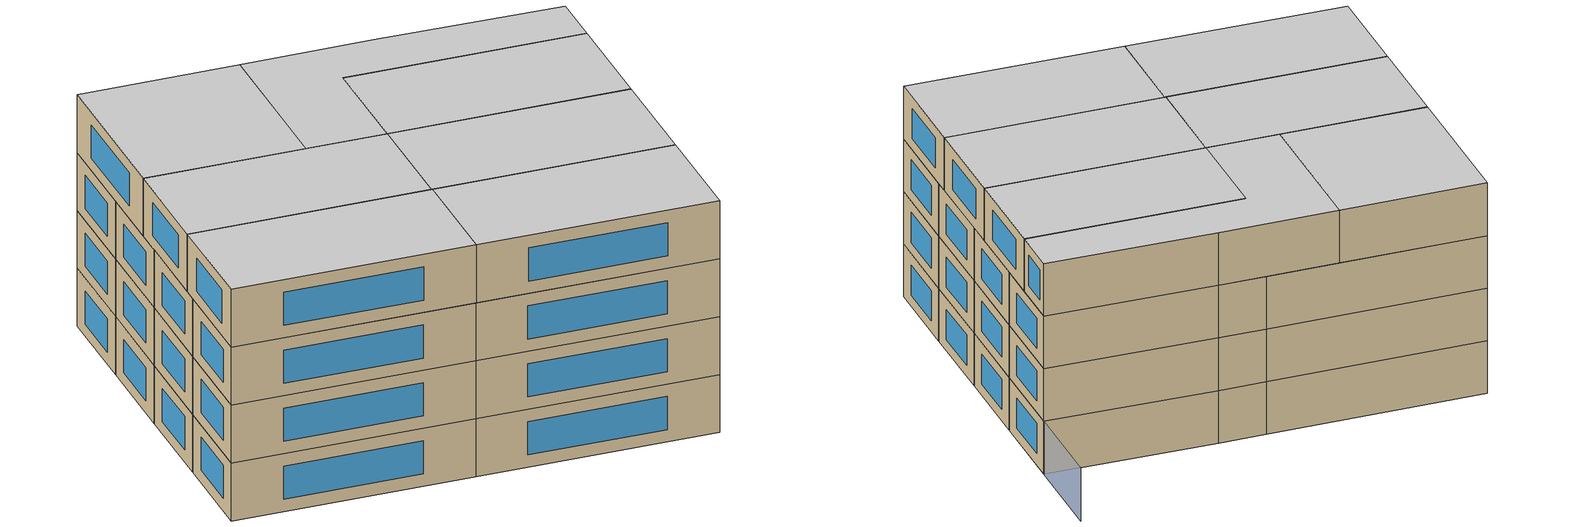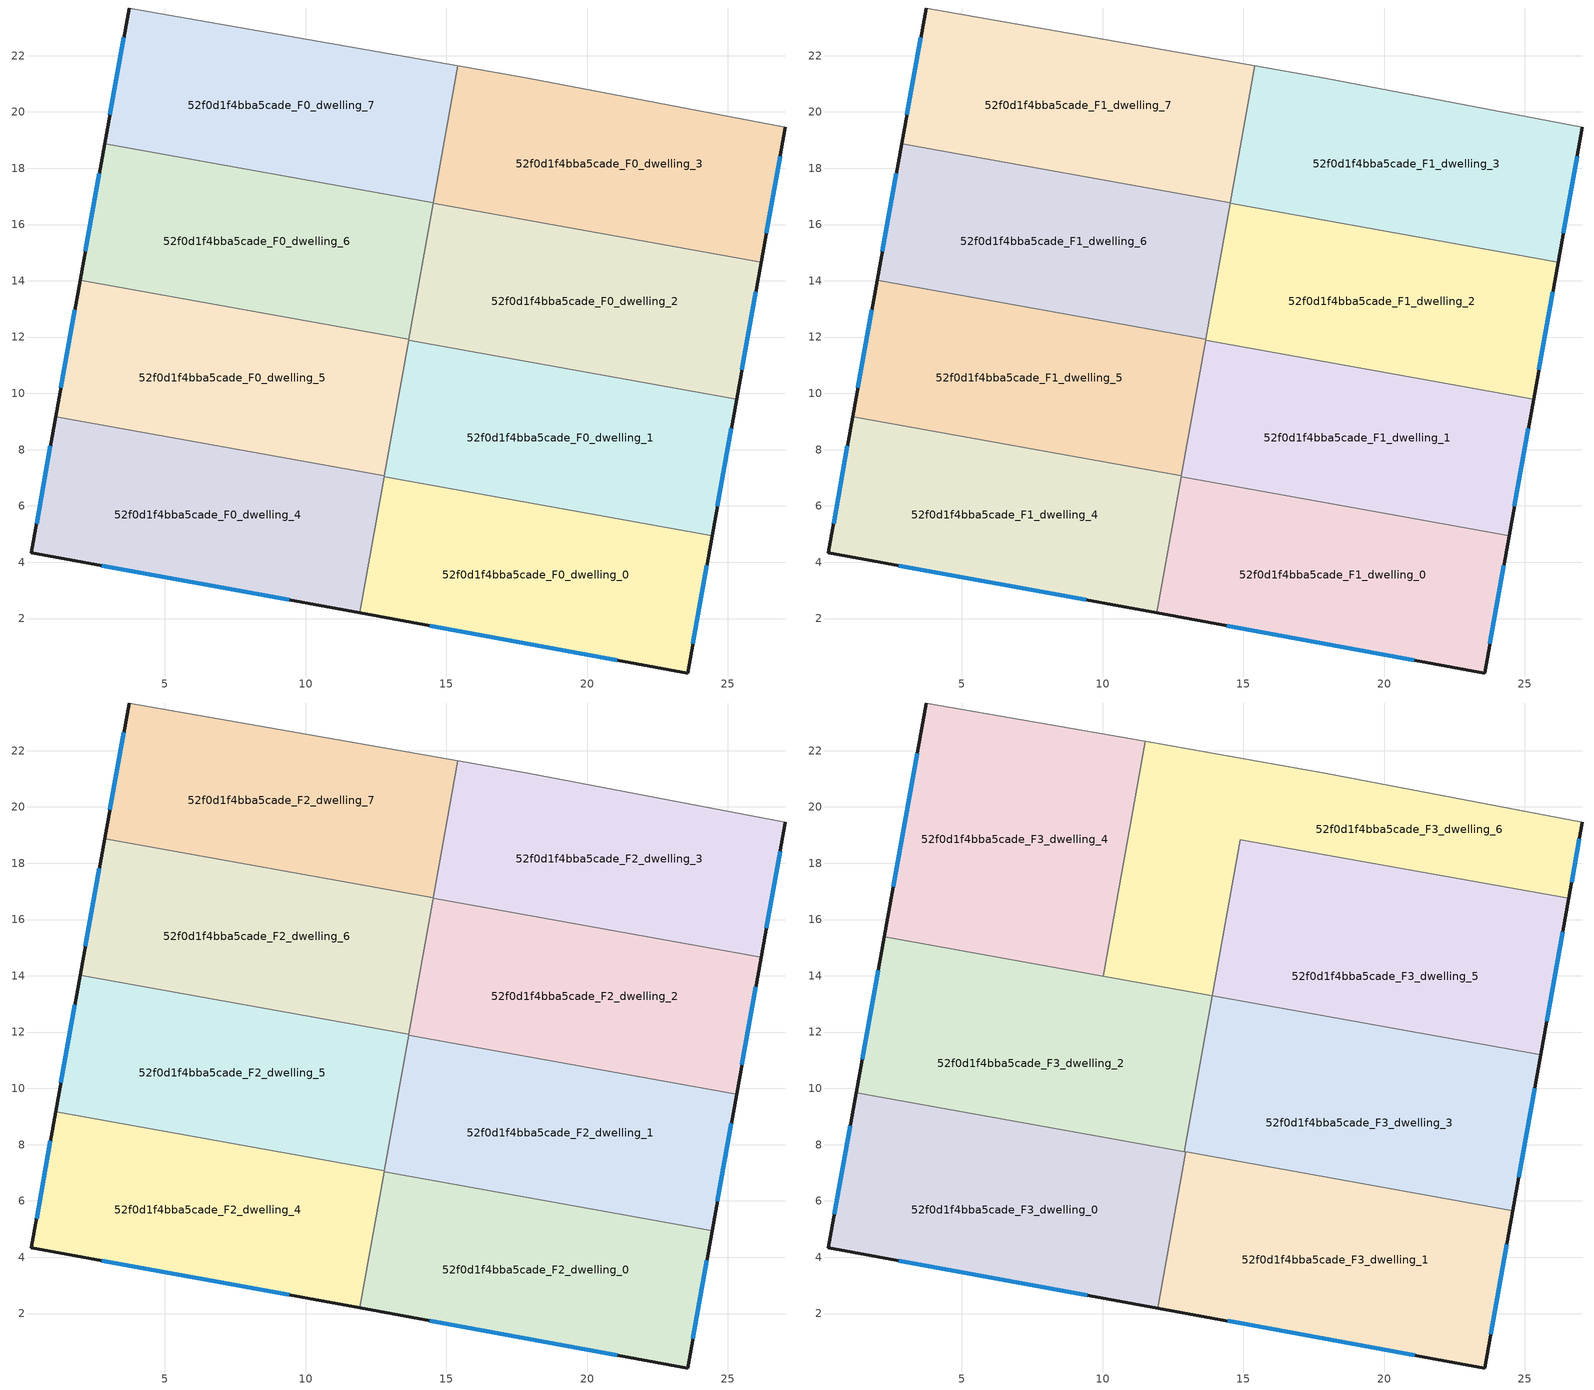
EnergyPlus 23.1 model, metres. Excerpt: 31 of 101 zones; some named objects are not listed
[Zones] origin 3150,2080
52f0d1f4bba5cade_F0_dwelling_0
 floor ground (EU_floor_Construction): 24.45,4.94 23.57,0.07 11.92,2.2 12.78,7.04 z0
 wall outside (EU_wall_Construction): 11.92,2.2 23.57,0.07 24.45,4.94 z0:3
 wall to 52f0d1f4bba5cade_F0_dwelling_1 (EU_wall_Construction): 24.45,4.94 12.78,7.04 z0:3
 wall to 52f0d1f4bba5cade_F0_dwelling_4 (EU_wall_Construction): 12.79,7.04 11.92,2.2 z0:3
 window (EU_Window_Construction): 23.76,1.11 24.26,3.9 / 14.41,1.74 21.08,0.52 z0.64:2.36
52f0d1f4bba5cade_F0_dwelling_1
 floor ground (EU_floor_Construction): 25.31,9.8 24.45,4.94 12.78,7.04 13.66,11.89 z0
 wall outside (EU_wall_Construction): 24.45,4.94 25.31,9.8 z0:3
 wall to 52f0d1f4bba5cade_F0_dwelling_2 (EU_wall_Construction): 25.31,9.8 13.66,11.89 z0:3
 wall to 52f0d1f4bba5cade_F0_dwelling_5 (EU_wall_Construction): 13.66,11.89 12.79,7.07 z0:3
 wall to 52f0d1f4bba5cade_F0_dwelling_4 (EU_wall_Construction): 12.79,7.07 12.79,7.03 z0:3
 window (EU_Window_Construction): 24.63,5.98 25.13,8.76 z0.64:2.36
52f0d1f4bba5cade_F0_dwelling_2
 floor ground (EU_floor_Construction): 26.18,14.66 25.31,9.8 13.66,11.89 14.53,16.75 z0
 wall outside (EU_wall_Construction): 25.31,9.8 26.18,14.66 z0:3
 wall to 52f0d1f4bba5cade_F0_dwelling_3 (EU_wall_Construction): 26.18,14.66 14.53,16.75 z0:3
 wall to 52f0d1f4bba5cade_F0_dwelling_6 (EU_wall_Construction): 14.53,16.75 13.66,11.92 z0:3
 wall to 52f0d1f4bba5cade_F0_dwelling_5 (EU_wall_Construction): 13.66,11.92 13.66,11.89 z0:3
 window (EU_Window_Construction): 25.5,10.84 26,13.62 z0.64:2.36
52f0d1f4bba5cade_F0_dwelling_3
 floor ground (EU_floor_Construction): 27.04,19.45 26.18,14.66 14.53,16.75 15.41,21.64 17.91,21.2 z0
 wall outside (EU_wall_Construction): 26.18,14.66 27.04,19.45 z0:3
 wall adiabatic (EU_wall_Construction): 27.04,19.45 17.91,21.2 15.41,21.64 z0:3
 wall to 52f0d1f4bba5cade_F0_dwelling_7 (EU_wall_Construction): 15.41,21.64 14.53,16.77 z0:3
 wall to 52f0d1f4bba5cade_F0_dwelling_6 (EU_wall_Construction): 14.53,16.77 14.53,16.75 z0:3
 window (EU_Window_Construction): 26.36,15.68 26.85,18.42 z0.64:2.36
52f0d1f4bba5cade_F0_dwelling_4
 floor ground (EU_floor_Construction): 12.79,7.07 11.92,2.2 0.25,4.34 1.12,9.17 z0
 wall outside (EU_wall_Construction): 1.12,9.17 0.25,4.34 11.92,2.2 z0:3
 wall to 52f0d1f4bba5cade_F0_dwelling_5 (EU_wall_Construction): 12.79,7.07 1.12,9.17 z0:3
 window (EU_Window_Construction): 2.75,3.88 9.42,2.66 / 0.93,8.13 0.44,5.38 z0.64:2.36
52f0d1f4bba5cade_F0_dwelling_5
 floor ground (EU_floor_Construction): 13.66,11.92 12.79,7.07 1.12,9.17 1.99,14.02 z0
 wall outside (EU_wall_Construction): 1.99,14.02 1.12,9.17 z0:3
 wall to 52f0d1f4bba5cade_F0_dwelling_6 (EU_wall_Construction): 13.66,11.92 1.99,14.02 z0:3
 window (EU_Window_Construction): 1.8,12.98 1.3,10.21 z0.64:2.36
52f0d1f4bba5cade_F0_dwelling_6
 floor ground (EU_floor_Construction): 14.53,16.77 13.66,11.92 1.99,14.02 2.86,18.87 z0
 wall outside (EU_wall_Construction): 2.86,18.87 1.99,14.02 z0:3
 wall to 52f0d1f4bba5cade_F0_dwelling_7 (EU_wall_Construction): 14.53,16.77 2.86,18.87 z0:3
 window (EU_Window_Construction): 2.67,17.83 2.17,15.06 z0.64:2.36
52f0d1f4bba5cade_F0_dwelling_7
 floor ground (EU_floor_Construction): 15.41,21.64 14.53,16.77 2.86,18.87 3.72,23.69 z0
 wall outside (EU_wall_Construction): 3.72,23.69 2.86,18.87 z0:3
 wall adiabatic (EU_wall_Construction): 15.41,21.64 3.72,23.69 z0:3
 window (EU_Window_Construction): 3.54,22.66 3.04,19.9 z0.64:2.36
52f0d1f4bba5cade_F1_dwelling_0
 floor to 52f0d1f4bba5cade_F0_dwelling_0 (EU_floor_Construction): 24.45,4.94 23.57,0.07 11.92,2.2 12.78,7.04 z3
 wall outside (EU_wall_Construction): 11.92,2.2 23.57,0.07 24.45,4.94 z3:6
 wall to 52f0d1f4bba5cade_F1_dwelling_1 (EU_wall_Construction): 24.45,4.94 12.78,7.04 z3:6
 wall to 52f0d1f4bba5cade_F1_dwelling_4 (EU_wall_Construction): 12.79,7.04 11.92,2.2 z3:6
 window (EU_Window_Construction): 23.76,1.11 24.26,3.9 / 14.41,1.74 21.08,0.52 z3.64:5.36
52f0d1f4bba5cade_F1_dwelling_1
 floor to 52f0d1f4bba5cade_F0_dwelling_1 (EU_floor_Construction): 25.31,9.8 24.45,4.94 12.78,7.04 13.66,11.89 z3
 wall outside (EU_wall_Construction): 24.45,4.94 25.31,9.8 z3:6
 wall to 52f0d1f4bba5cade_F1_dwelling_2 (EU_wall_Construction): 25.31,9.8 13.66,11.89 z3:6
 wall to 52f0d1f4bba5cade_F1_dwelling_5 (EU_wall_Construction): 13.66,11.89 12.79,7.07 z3:6
 wall to 52f0d1f4bba5cade_F1_dwelling_4 (EU_wall_Construction): 12.79,7.07 12.79,7.03 z3:6
 window (EU_Window_Construction): 24.63,5.98 25.13,8.76 z3.64:5.36
52f0d1f4bba5cade_F1_dwelling_2
 floor to 52f0d1f4bba5cade_F0_dwelling_2 (EU_floor_Construction): 26.18,14.66 25.31,9.8 13.66,11.89 14.53,16.75 z3
 wall outside (EU_wall_Construction): 25.31,9.8 26.18,14.66 z3:6
 wall to 52f0d1f4bba5cade_F1_dwelling_3 (EU_wall_Construction): 26.18,14.66 14.53,16.75 z3:6
 wall to 52f0d1f4bba5cade_F1_dwelling_6 (EU_wall_Construction): 14.53,16.75 13.66,11.92 z3:6
 wall to 52f0d1f4bba5cade_F1_dwelling_5 (EU_wall_Construction): 13.66,11.92 13.66,11.89 z3:6
 window (EU_Window_Construction): 25.5,10.84 26,13.62 z3.64:5.36
52f0d1f4bba5cade_F1_dwelling_3
 floor to 52f0d1f4bba5cade_F0_dwelling_3 (EU_floor_Construction): 27.04,19.45 26.18,14.66 14.53,16.75 15.41,21.64 17.91,21.2 z3
 wall outside (EU_wall_Construction): 26.18,14.66 27.04,19.45 z3:6
 wall adiabatic (EU_wall_Construction): 27.04,19.45 17.91,21.2 15.41,21.64 z3:6
 wall to 52f0d1f4bba5cade_F1_dwelling_7 (EU_wall_Construction): 15.41,21.64 14.53,16.77 z3:6
 wall to 52f0d1f4bba5cade_F1_dwelling_6 (EU_wall_Construction): 14.53,16.77 14.53,16.75 z3:6
 window (EU_Window_Construction): 26.36,15.68 26.85,18.42 z3.64:5.36
52f0d1f4bba5cade_F1_dwelling_4
 floor to 52f0d1f4bba5cade_F0_dwelling_4 (EU_floor_Construction): 12.79,7.07 11.92,2.2 0.25,4.34 1.12,9.17 z3
 wall outside (EU_wall_Construction): 1.12,9.17 0.25,4.34 11.92,2.2 z3:6
 wall to 52f0d1f4bba5cade_F1_dwelling_5 (EU_wall_Construction): 12.79,7.07 1.12,9.17 z3:6
 window (EU_Window_Construction): 2.75,3.88 9.42,2.66 / 0.93,8.13 0.44,5.38 z3.64:5.36
52f0d1f4bba5cade_F1_dwelling_5
 floor to 52f0d1f4bba5cade_F0_dwelling_5 (EU_floor_Construction): 13.66,11.92 12.79,7.07 1.12,9.17 1.99,14.02 z3
 wall outside (EU_wall_Construction): 1.99,14.02 1.12,9.17 z3:6
 wall to 52f0d1f4bba5cade_F1_dwelling_6 (EU_wall_Construction): 13.66,11.92 1.99,14.02 z3:6
 window (EU_Window_Construction): 1.8,12.98 1.3,10.21 z3.64:5.36
52f0d1f4bba5cade_F1_dwelling_6
 floor to 52f0d1f4bba5cade_F0_dwelling_6 (EU_floor_Construction): 14.53,16.77 13.66,11.92 1.99,14.02 2.86,18.87 z3
 wall outside (EU_wall_Construction): 2.86,18.87 1.99,14.02 z3:6
 wall to 52f0d1f4bba5cade_F1_dwelling_7 (EU_wall_Construction): 14.53,16.77 2.86,18.87 z3:6
 window (EU_Window_Construction): 2.67,17.83 2.17,15.06 z3.64:5.36
52f0d1f4bba5cade_F1_dwelling_7
 floor to 52f0d1f4bba5cade_F0_dwelling_7 (EU_floor_Construction): 15.41,21.64 14.53,16.77 2.86,18.87 3.72,23.69 z3
 wall outside (EU_wall_Construction): 3.72,23.69 2.86,18.87 z3:6
 wall adiabatic (EU_wall_Construction): 15.41,21.64 3.72,23.69 z3:6
 window (EU_Window_Construction): 3.54,22.66 3.04,19.9 z3.64:5.36
52f0d1f4bba5cade_F2_dwelling_0
 floor to 52f0d1f4bba5cade_F1_dwelling_0 (EU_floor_Construction): 24.45,4.94 23.57,0.07 11.92,2.2 12.78,7.04 z6
 wall outside (EU_wall_Construction): 11.92,2.2 23.57,0.07 24.45,4.94 z6:9
 wall to 52f0d1f4bba5cade_F2_dwelling_1 (EU_wall_Construction): 24.45,4.94 12.78,7.04 z6:9
 wall to 52f0d1f4bba5cade_F2_dwelling_4 (EU_wall_Construction): 12.79,7.04 11.92,2.2 z6:9
 window (EU_Window_Construction): 23.76,1.11 24.26,3.9 / 14.41,1.74 21.08,0.52 z6.64:8.36
 ceiling adiabatic (EU_roof_Construction): 23.57,0.07 24.44,4.94 12.82,7.03 11.96,2.2 z9
52f0d1f4bba5cade_F2_dwelling_1
 floor to 52f0d1f4bba5cade_F1_dwelling_1 (EU_floor_Construction): 25.31,9.8 24.45,4.94 12.78,7.04 13.66,11.89 z6
 wall outside (EU_wall_Construction): 24.45,4.94 25.31,9.8 z6:9
 wall to 52f0d1f4bba5cade_F2_dwelling_2 (EU_wall_Construction): 25.31,9.8 13.66,11.89 z6:9
 wall to 52f0d1f4bba5cade_F2_dwelling_5 (EU_wall_Construction): 13.66,11.89 12.79,7.07 z6:9
 wall to 52f0d1f4bba5cade_F2_dwelling_4 (EU_wall_Construction): 12.79,7.07 12.79,7.03 z6:9
 window (EU_Window_Construction): 24.63,5.98 25.13,8.76 z6.64:8.36
 ceiling adiabatic (EU_roof_Construction): 24.45,4.94 24.57,5.65 12.91,7.75 12.78,7.04 z9
52f0d1f4bba5cade_F2_dwelling_2
 floor to 52f0d1f4bba5cade_F1_dwelling_2 (EU_floor_Construction): 26.18,14.66 25.31,9.8 13.66,11.89 14.53,16.75 z6
 wall outside (EU_wall_Construction): 25.31,9.8 26.18,14.66 z6:9
 wall to 52f0d1f4bba5cade_F2_dwelling_3 (EU_wall_Construction): 26.18,14.66 14.53,16.75 z6:9
 wall to 52f0d1f4bba5cade_F2_dwelling_6 (EU_wall_Construction): 14.53,16.75 13.66,11.92 z6:9
 wall to 52f0d1f4bba5cade_F2_dwelling_5 (EU_wall_Construction): 13.66,11.92 13.66,11.89 z6:9
 window (EU_Window_Construction): 25.5,10.84 26,13.62 z6.64:8.36
 ceiling adiabatic (EU_roof_Construction): 25.56,11.2 26.18,14.66 14.53,16.75 13.91,13.29 z9
52f0d1f4bba5cade_F2_dwelling_3
 floor to 52f0d1f4bba5cade_F1_dwelling_3 (EU_floor_Construction): 27.04,19.45 26.18,14.66 14.53,16.75 15.41,21.64 17.91,21.2 z6
 wall outside (EU_wall_Construction): 26.18,14.66 27.04,19.45 z6:9
 wall adiabatic (EU_wall_Construction): 27.04,19.45 17.91,21.2 15.41,21.64 z6:9
 wall to 52f0d1f4bba5cade_F2_dwelling_7 (EU_wall_Construction): 15.41,21.64 14.53,16.77 z6:9
 wall to 52f0d1f4bba5cade_F2_dwelling_6 (EU_wall_Construction): 14.53,16.77 14.53,16.75 z6:9
 window (EU_Window_Construction): 26.36,15.68 26.85,18.42 z6.64:8.36
52f0d1f4bba5cade_F2_dwelling_4
 floor to 52f0d1f4bba5cade_F1_dwelling_4 (EU_floor_Construction): 12.79,7.07 11.92,2.2 0.25,4.34 1.12,9.17 z6
 wall outside (EU_wall_Construction): 1.12,9.17 0.25,4.34 11.92,2.2 z6:9
 wall to 52f0d1f4bba5cade_F2_dwelling_5 (EU_wall_Construction): 12.79,7.07 1.12,9.17 z6:9
 window (EU_Window_Construction): 2.75,3.88 9.42,2.66 / 0.93,8.13 0.44,5.38 z6.64:8.36
 ceiling adiabatic (EU_roof_Construction): 11.92,2.2 12.79,7.07 1.12,9.17 0.25,4.34 z9
52f0d1f4bba5cade_F2_dwelling_5
 floor to 52f0d1f4bba5cade_F1_dwelling_5 (EU_floor_Construction): 13.66,11.92 12.79,7.07 1.12,9.17 1.99,14.02 z6
 wall outside (EU_wall_Construction): 1.99,14.02 1.12,9.17 z6:9
 wall to 52f0d1f4bba5cade_F2_dwelling_6 (EU_wall_Construction): 13.66,11.92 1.99,14.02 z6:9
 window (EU_Window_Construction): 1.8,12.98 1.3,10.21 z6.64:8.36
52f0d1f4bba5cade_F2_dwelling_6
 floor to 52f0d1f4bba5cade_F1_dwelling_6 (EU_floor_Construction): 14.53,16.77 13.66,11.92 1.99,14.02 2.86,18.87 z6
 wall outside (EU_wall_Construction): 2.86,18.87 1.99,14.02 z6:9
 wall to 52f0d1f4bba5cade_F2_dwelling_7 (EU_wall_Construction): 14.53,16.77 2.86,18.87 z6:9
 window (EU_Window_Construction): 2.67,17.83 2.17,15.06 z6.64:8.36
 ceiling adiabatic (EU_roof_Construction): 10.01,13.99 10.64,17.47 2.86,18.87 2.23,15.39 z9
52f0d1f4bba5cade_F2_dwelling_7
 floor to 52f0d1f4bba5cade_F1_dwelling_7 (EU_floor_Construction): 15.41,21.64 14.53,16.77 2.86,18.87 3.72,23.69 z6
 wall outside (EU_wall_Construction): 3.72,23.69 2.86,18.87 z6:9
 wall adiabatic (EU_wall_Construction): 15.41,21.64 3.72,23.69 z6:9
 window (EU_Window_Construction): 3.54,22.66 3.04,19.9 z6.64:8.36
 ceiling adiabatic (EU_roof_Construction): 10.64,17.47 11.51,22.33 3.72,23.69 2.86,18.87 z9
52f0d1f4bba5cade_F3_dwelling_0
 floor to 52f0d1f4bba5cade_F2_dwelling_0 (EU_floor_Construction): 12.82,7.03 11.96,2.2 11.92,2.2 12.78,7.04 z9
 floor to 52f0d1f4bba5cade_F2_dwelling_5 (EU_floor_Construction): 12.91,7.75 12.79,7.07 1.12,9.17 1.24,9.84 z9
 floor adiabatic (EU_floor_Construction): 12.91,7.75 12.95,7.74 12.82,7.03 12.78,7.04 11.92,2.2 11.96,2.2 0.25,4.34 1.12,9.17 12.79,7.07 z9
 wall outside (EU_wall_Construction): 1.24,9.84 0.25,4.34 11.96,2.2 z9:12
 wall to 52f0d1f4bba5cade_F3_dwelling_1 (EU_wall_Construction): 11.96,2.2 12.95,7.74 z9:12
 wall to 52f0d1f4bba5cade_F3_dwelling_2 (EU_wall_Construction): 12.9,7.75 1.24,9.84 z9:12
 wall to 52f0d1f4bba5cade_F3_dwelling_3 (EU_wall_Construction): 12.95,7.74 12.9,7.75 z9:12
 window (EU_Window_Construction): 2.76,3.88 9.45,2.65 / 1.03,8.66 0.46,5.52 z9.64:11.36
 ceiling to 52f0d1f4bba5cade_F4_dwelling_0 (EU_floor_Construction): 11.96,2.2 12.95,7.74 1.24,9.84 0.25,4.34 z12
52f0d1f4bba5cade_F3_dwelling_1
 floor adiabatic (EU_floor_Construction): 24.57,5.65 23.57,0.07 11.96,2.2 12.95,7.74 z9
 wall outside (EU_wall_Construction): 11.96,2.2 23.57,0.07 24.57,5.65 z9:12
 wall to 52f0d1f4bba5cade_F3_dwelling_3 (EU_wall_Construction): 24.57,5.65 12.95,7.74 z9:12
 window (EU_Window_Construction): 14.44,1.74 21.08,0.52 / 23.79,1.26 24.36,4.46 z9.64:11.36
 ceiling to 52f0d1f4bba5cade_F4_dwelling_1 (EU_floor_Construction): 23.57,0.07 24.57,5.65 12.95,7.74 11.96,2.2 z12
52f0d1f4bba5cade_F3_dwelling_2
 floor to 52f0d1f4bba5cade_F2_dwelling_5 (EU_floor_Construction): 13.65,11.92 12.9,7.75 1.24,9.84 1.99,14.02 z9
 floor to 52f0d1f4bba5cade_F2_dwelling_6 (EU_floor_Construction): 13.9,13.29 13.65,11.92 1.99,14.02 2.23,15.39 z9
 wall outside (EU_wall_Construction): 2.23,15.39 1.24,9.84 z9:12
 wall to 52f0d1f4bba5cade_F3_dwelling_3 (EU_wall_Construction): 12.9,7.75 13.9,13.29 z9:12
 wall to 52f0d1f4bba5cade_F3_dwelling_4 (EU_wall_Construction): 10.01,13.99 2.23,15.39 z9:12
 wall to 52f0d1f4bba5cade_F3_dwelling_6 (EU_wall_Construction): 13.9,13.29 10.01,13.99 z9:12
 window (EU_Window_Construction): 2.02,14.2 1.45,11.03 z9.64:11.36
 ceiling to 52f0d1f4bba5cade_F4_dwelling_2 (EU_floor_Construction): 12.9,7.75 13.9,13.29 2.23,15.39 1.24,9.84 z12
52f0d1f4bba5cade_F3_dwelling_3
 floor to 52f0d1f4bba5cade_F2_dwelling_1 (EU_floor_Construction): 25.31,9.8 24.57,5.65 12.91,7.75 13.66,11.89 z9
 floor to 52f0d1f4bba5cade_F2_dwelling_2 (EU_floor_Construction): 25.56,11.2 25.31,9.8 13.66,11.89 13.91,13.29 z9
 wall outside (EU_wall_Construction): 24.57,5.65 25.56,11.2 z9:12
 wall to 52f0d1f4bba5cade_F3_dwelling_5 (EU_wall_Construction): 25.56,11.2 13.9,13.29 z9:12
 window (EU_Window_Construction): 24.78,6.84 25.35,10.01 z9.64:11.36
 ceiling to 52f0d1f4bba5cade_F4_dwelling_3 (EU_floor_Construction): 24.57,5.65 25.56,11.2 13.9,13.29 12.9,7.75 z12
52f0d1f4bba5cade_F3_dwelling_4
 floor adiabatic (EU_floor_Construction): 11.51,22.33 10.01,13.99 2.23,15.39 3.72,23.69 z9
 wall outside (EU_wall_Construction): 3.72,23.69 2.23,15.39 z9:12
 wall adiabatic (EU_wall_Construction): 11.51,22.33 3.72,23.69 z9:12
 wall to 52f0d1f4bba5cade_F3_dwelling_6 (EU_wall_Construction): 10.01,13.99 11.51,22.33 z9:12
 window (EU_Window_Construction): 3.4,21.91 2.55,17.17 z9.64:11.36
 ceiling to 52f0d1f4bba5cade_F4_dwelling_4 (EU_floor_Construction): 10.01,13.99 11.51,22.33 3.72,23.69 2.23,15.39 z12
52f0d1f4bba5cade_F3_dwelling_5
 floor to 52f0d1f4bba5cade_F2_dwelling_3 (EU_floor_Construction): 26.55,16.75 26.18,14.66 14.53,16.75 14.9,18.84 z9
 floor to 52f0d1f4bba5cade_F2_dwelling_7 (EU_floor_Construction): 14.9,18.84 14.53,16.77 14.52,16.77 14.89,18.84 z9
 floor adiabatic (EU_floor_Construction): 26.18,14.66 25.56,11.2 13.9,13.29 14.53,16.75 z9; 14.89,18.84 14.52,16.77 14.53,16.77 13.9,13.29 z9
 wall outside (EU_wall_Construction): 25.56,11.2 26.55,16.75 z9:12
 wall to 52f0d1f4bba5cade_F3_dwelling_6 (EU_wall_Construction): 26.55,16.75 14.89,18.84 13.9,13.29 z9:12
 window (EU_Window_Construction): 25.78,12.39 26.34,15.56 z9.64:11.36
 ceiling to 52f0d1f4bba5cade_F4_dwelling_5 (EU_floor_Construction): 25.56,11.2 26.55,16.75 14.89,18.84 13.9,13.29 z12
52f0d1f4bba5cade_F3_dwelling_6
 floor to 52f0d1f4bba5cade_F2_dwelling_3 (EU_floor_Construction): 27.04,19.45 26.55,16.75 14.9,18.84 15.41,21.64 17.91,21.2 z9
 floor to 52f0d1f4bba5cade_F2_dwelling_7 (EU_floor_Construction): 15.41,21.64 14.9,18.84 14.89,18.84 14.52,16.77 10.64,17.47 11.51,22.33 z9
 floor to 52f0d1f4bba5cade_F2_dwelling_6 (EU_floor_Construction): 14.52,16.77 13.9,13.3 10.01,13.99 10.64,17.47 z9
 wall outside (EU_wall_Construction): 26.55,16.75 27.04,19.45 z9:12
 wall adiabatic (EU_wall_Construction): 27.04,19.45 17.91,21.2 11.51,22.33 z9:12
 window (EU_Window_Construction): 26.66,17.33 26.93,18.87 z9.64:11.36
 ceiling to 52f0d1f4bba5cade_F4_dwelling_6 (EU_floor_Construction): 26.55,16.75 27.04,19.45 17.91,21.2 11.51,22.33 10.01,13.99 13.9,13.29 14.89,18.84 z12
shading: 27.97,24.58 27.04,19.45 / 27.04,19.45 3.73,23.69 z0:3
[Building]
EU S2 Campaign: North Axis=0; Terrain=City; Solar Distribution=FullExterior
[Site:Location]
Yerevan-Zvartnots.Intl.AP: Latitude=40.15; Longitude=44.383; Time Zone=4; Elevation=854
[SizingPeriod:WeatherFileDays]
AnnualSizingPeriod: Begin Month=1; Begin Day of Month=1; End Month=12; End Day of Month=31; Day of Week for Start Day=Monday; Use Weather File Daylight Saving Period=No; Use Weather File Rain and Snow Indicators=No
[MATERIAL]
EU_InternalMass_Material: Roughness=MediumRough; Thickness=0.1; Conductivity=1; Density=1800; Specific Heat=900; Thermal Absorptance=0.9; Solar Absorptance=0.7; Visible Absorptance=0.7
[MATERIAL:NOMASS] Roughness=MediumRough; Thermal Absorptance=0.9; Solar Absorptance=0.7; Visible Absorptance=0.7
Name | Thermal Resistance
EU_wall_NoMass | 1.05043
EU_roof_NoMass | 1.45357
EU_floor_NoMass | 0.478065
[WINDOWMATERIAL:SIMPLEGLAZINGSYSTEM]
EU_Window_SimpleGlazing: UFactor=2.5566; Solar Heat Gain Coefficient=0.75; Visible Transmittance=0.75
[CONSTRUCTION]
EU_wall_Construction: EU_wall_NoMass
EU_roof_Construction: EU_roof_NoMass
EU_floor_Construction: EU_floor_NoMass
EU_Window_Construction: EU_Window_SimpleGlazing
EU_InternalMass_Construction: EU_InternalMass_Material
[ZONE] Type=1; Multiplier=1; Ceiling Height=autocalculate; Floor Area=autocalculate; Part of Total Floor Area=Yes
Name | Volume
52f0d1f4bba5cade_F0_dwelling_0; 52f0d1f4bba5cade_F1_dwelling_0; 52f0d1f4bba5cade_F2_dwelling_0 | 175.308
52f0d1f4bba5cade_F3_dwelling_0 | 200.351
52f0d1f4bba5cade_F0_dwelling_1; 52f0d1f4bba5cade_F1_dwelling_1; 52f0d1f4bba5cade_F2_dwelling_1; 52f0d1f4bba5cade_F0_dwelling_6; 52f0d1f4bba5cade_F1_dwelling_6; 52f0d1f4bba5cade_F2_dwelling_6 | 175.313
52f0d1f4bba5cade_F3_dwelling_1 | 200.354
52f0d1f4bba5cade_F0_dwelling_2; 52f0d1f4bba5cade_F1_dwelling_2; 52f0d1f4bba5cade_F2_dwelling_2 | 175.305
52f0d1f4bba5cade_F3_dwelling_2 | 200.35
52f0d1f4bba5cade_F0_dwelling_3; 52f0d1f4bba5cade_F1_dwelling_3; 52f0d1f4bba5cade_F2_dwelling_3; 52f0d1f4bba5cade_F0_dwelling_5; 52f0d1f4bba5cade_F1_dwelling_5; 52f0d1f4bba5cade_F2_dwelling_5 | 175.307
52f0d1f4bba5cade_F3_dwelling_3 | 200.356
52f0d1f4bba5cade_F0_dwelling_4; 52f0d1f4bba5cade_F1_dwelling_4; 52f0d1f4bba5cade_F2_dwelling_4 | 175.333
52f0d1f4bba5cade_F3_dwelling_4 | 200.375
52f0d1f4bba5cade_F3_dwelling_5 | 200.361
52f0d1f4bba5cade_F3_dwelling_6 | 200.357
52f0d1f4bba5cade_F0_dwelling_7; 52f0d1f4bba5cade_F1_dwelling_7; 52f0d1f4bba5cade_F2_dwelling_7 | 175.315
[INTERNALMASS] Construction=EU_InternalMass_Construction
Name | Zone or ZoneList | Surface Area
52f0d1f4bba5cade_F0_dwelling_0_EU_InternalMass | 52f0d1f4bba5cade_F0_dwelling_0 | 58.4362
52f0d1f4bba5cade_F0_dwelling_1_EU_InternalMass | 52f0d1f4bba5cade_F0_dwelling_1 | 58.4376
52f0d1f4bba5cade_F0_dwelling_2_EU_InternalMass | 52f0d1f4bba5cade_F0_dwelling_2 | 58.4352
52f0d1f4bba5cade_F0_dwelling_3_EU_InternalMass | 52f0d1f4bba5cade_F0_dwelling_3 | 58.4357
52f0d1f4bba5cade_F0_dwelling_4_EU_InternalMass | 52f0d1f4bba5cade_F0_dwelling_4 | 58.4442
52f0d1f4bba5cade_F0_dwelling_5_EU_InternalMass | 52f0d1f4bba5cade_F0_dwelling_5 | 58.4356
52f0d1f4bba5cade_F0_dwelling_6_EU_InternalMass | 52f0d1f4bba5cade_F0_dwelling_6 | 58.4377
52f0d1f4bba5cade_F0_dwelling_7_EU_InternalMass | 52f0d1f4bba5cade_F0_dwelling_7 | 58.4384
52f0d1f4bba5cade_F1_dwelling_0_EU_InternalMass | 52f0d1f4bba5cade_F1_dwelling_0 | 58.4362
52f0d1f4bba5cade_F1_dwelling_1_EU_InternalMass | 52f0d1f4bba5cade_F1_dwelling_1 | 58.4376
52f0d1f4bba5cade_F1_dwelling_2_EU_InternalMass | 52f0d1f4bba5cade_F1_dwelling_2 | 58.4352
52f0d1f4bba5cade_F1_dwelling_3_EU_InternalMass | 52f0d1f4bba5cade_F1_dwelling_3 | 58.4357
52f0d1f4bba5cade_F1_dwelling_4_EU_InternalMass | 52f0d1f4bba5cade_F1_dwelling_4 | 58.4442
52f0d1f4bba5cade_F1_dwelling_5_EU_InternalMass | 52f0d1f4bba5cade_F1_dwelling_5 | 58.4356
52f0d1f4bba5cade_F1_dwelling_6_EU_InternalMass | 52f0d1f4bba5cade_F1_dwelling_6 | 58.4377
52f0d1f4bba5cade_F1_dwelling_7_EU_InternalMass | 52f0d1f4bba5cade_F1_dwelling_7 | 58.4384
52f0d1f4bba5cade_F2_dwelling_0_EU_InternalMass | 52f0d1f4bba5cade_F2_dwelling_0 | 58.4362
52f0d1f4bba5cade_F2_dwelling_1_EU_InternalMass | 52f0d1f4bba5cade_F2_dwelling_1 | 58.4376
52f0d1f4bba5cade_F2_dwelling_2_EU_InternalMass | 52f0d1f4bba5cade_F2_dwelling_2 | 58.4352
52f0d1f4bba5cade_F2_dwelling_3_EU_InternalMass | 52f0d1f4bba5cade_F2_dwelling_3 | 58.4357
52f0d1f4bba5cade_F2_dwelling_4_EU_InternalMass | 52f0d1f4bba5cade_F2_dwelling_4 | 58.4442
52f0d1f4bba5cade_F2_dwelling_5_EU_InternalMass | 52f0d1f4bba5cade_F2_dwelling_5 | 58.4356
52f0d1f4bba5cade_F2_dwelling_6_EU_InternalMass | 52f0d1f4bba5cade_F2_dwelling_6 | 58.4377
52f0d1f4bba5cade_F2_dwelling_7_EU_InternalMass | 52f0d1f4bba5cade_F2_dwelling_7 | 58.4384
52f0d1f4bba5cade_F3_dwelling_0_EU_InternalMass | 52f0d1f4bba5cade_F3_dwelling_0 | 66.784
52f0d1f4bba5cade_F3_dwelling_1_EU_InternalMass | 52f0d1f4bba5cade_F3_dwelling_1 | 66.7837
52f0d1f4bba5cade_F3_dwelling_2_EU_InternalMass | 52f0d1f4bba5cade_F3_dwelling_2 | 66.7818
52f0d1f4bba5cade_F3_dwelling_3_EU_InternalMass | 52f0d1f4bba5cade_F3_dwelling_3 | 66.7864
52f0d1f4bba5cade_F3_dwelling_4_EU_InternalMass | 52f0d1f4bba5cade_F3_dwelling_4 | 66.7918
52f0d1f4bba5cade_F3_dwelling_5_EU_InternalMass | 52f0d1f4bba5cade_F3_dwelling_5 | 66.787
52f0d1f4bba5cade_F3_dwelling_6_EU_InternalMass | 52f0d1f4bba5cade_F3_dwelling_6 | 66.7856
[OTHEREQUIPMENT] Fuel Type=Electricity; Design Level Calculation Method=Watts/Area; Power per Zone Floor Area=1; Fraction Latent=0; Fraction Radiant=0; Fraction Lost=0; Carbon Dioxide Generation Rate=0; EndUse Subcategory=EU_Step8_InternalGains
Name | Zone or ZoneList or Space or SpaceList | Schedule
EU_Step8_InternalGain_52f0d1f4bba5cade_F0_dwelling_0_f000 | 52f0d1f4bba5cade_F0_dwelling_0 | EU_Step8_GainSchedule_52f0d1f4bba5cade_F0_dwelling_0_f000
EU_Step8_InternalGain_52f0d1f4bba5cade_F0_dwelling_1_f000 | 52f0d1f4bba5cade_F0_dwelling_1 | EU_Step8_GainSchedule_52f0d1f4bba5cade_F0_dwelling_1_f000
EU_Step8_InternalGain_52f0d1f4bba5cade_F0_dwelling_2_f000 | 52f0d1f4bba5cade_F0_dwelling_2 | EU_Step8_GainSchedule_52f0d1f4bba5cade_F0_dwelling_2_f000
EU_Step8_InternalGain_52f0d1f4bba5cade_F0_dwelling_3_f000 | 52f0d1f4bba5cade_F0_dwelling_3 | EU_Step8_GainSchedule_52f0d1f4bba5cade_F0_dwelling_3_f000
EU_Step8_InternalGain_52f0d1f4bba5cade_F0_dwelling_4_f000 | 52f0d1f4bba5cade_F0_dwelling_4 | EU_Step8_GainSchedule_52f0d1f4bba5cade_F0_dwelling_4_f000
EU_Step8_InternalGain_52f0d1f4bba5cade_F0_dwelling_5_f000 | 52f0d1f4bba5cade_F0_dwelling_5 | EU_Step8_GainSchedule_52f0d1f4bba5cade_F0_dwelling_5_f000
EU_Step8_InternalGain_52f0d1f4bba5cade_F0_dwelling_6_f000 | 52f0d1f4bba5cade_F0_dwelling_6 | EU_Step8_GainSchedule_52f0d1f4bba5cade_F0_dwelling_6_f000
EU_Step8_InternalGain_52f0d1f4bba5cade_F0_dwelling_7_f000 | 52f0d1f4bba5cade_F0_dwelling_7 | EU_Step8_GainSchedule_52f0d1f4bba5cade_F0_dwelling_7_f000
EU_Step8_InternalGain_52f0d1f4bba5cade_F1_dwelling_0_f000 | 52f0d1f4bba5cade_F1_dwelling_0 | EU_Step8_GainSchedule_52f0d1f4bba5cade_F1_dwelling_0_f000
EU_Step8_InternalGain_52f0d1f4bba5cade_F1_dwelling_1_f000 | 52f0d1f4bba5cade_F1_dwelling_1 | EU_Step8_GainSchedule_52f0d1f4bba5cade_F1_dwelling_1_f000
EU_Step8_InternalGain_52f0d1f4bba5cade_F1_dwelling_2_f000 | 52f0d1f4bba5cade_F1_dwelling_2 | EU_Step8_GainSchedule_52f0d1f4bba5cade_F1_dwelling_2_f000
EU_Step8_InternalGain_52f0d1f4bba5cade_F1_dwelling_3_f000 | 52f0d1f4bba5cade_F1_dwelling_3 | EU_Step8_GainSchedule_52f0d1f4bba5cade_F1_dwelling_3_f000
EU_Step8_InternalGain_52f0d1f4bba5cade_F1_dwelling_4_f000 | 52f0d1f4bba5cade_F1_dwelling_4 | EU_Step8_GainSchedule_52f0d1f4bba5cade_F1_dwelling_4_f000
EU_Step8_InternalGain_52f0d1f4bba5cade_F1_dwelling_5_f000 | 52f0d1f4bba5cade_F1_dwelling_5 | EU_Step8_GainSchedule_52f0d1f4bba5cade_F1_dwelling_5_f000
EU_Step8_InternalGain_52f0d1f4bba5cade_F1_dwelling_6_f000 | 52f0d1f4bba5cade_F1_dwelling_6 | EU_Step8_GainSchedule_52f0d1f4bba5cade_F1_dwelling_6_f000
EU_Step8_InternalGain_52f0d1f4bba5cade_F1_dwelling_7_f000 | 52f0d1f4bba5cade_F1_dwelling_7 | EU_Step8_GainSchedule_52f0d1f4bba5cade_F1_dwelling_7_f000
EU_Step8_InternalGain_52f0d1f4bba5cade_F2_dwelling_0_f000 | 52f0d1f4bba5cade_F2_dwelling_0 | EU_Step8_GainSchedule_52f0d1f4bba5cade_F2_dwelling_0_f000
EU_Step8_InternalGain_52f0d1f4bba5cade_F2_dwelling_1_f000 | 52f0d1f4bba5cade_F2_dwelling_1 | EU_Step8_GainSchedule_52f0d1f4bba5cade_F2_dwelling_1_f000
EU_Step8_InternalGain_52f0d1f4bba5cade_F2_dwelling_2_f000 | 52f0d1f4bba5cade_F2_dwelling_2 | EU_Step8_GainSchedule_52f0d1f4bba5cade_F2_dwelling_2_f000
EU_Step8_InternalGain_52f0d1f4bba5cade_F2_dwelling_3_f000 | 52f0d1f4bba5cade_F2_dwelling_3 | EU_Step8_GainSchedule_52f0d1f4bba5cade_F2_dwelling_3_f000
EU_Step8_InternalGain_52f0d1f4bba5cade_F2_dwelling_4_f000 | 52f0d1f4bba5cade_F2_dwelling_4 | EU_Step8_GainSchedule_52f0d1f4bba5cade_F2_dwelling_4_f000
EU_Step8_InternalGain_52f0d1f4bba5cade_F2_dwelling_5_f000 | 52f0d1f4bba5cade_F2_dwelling_5 | EU_Step8_GainSchedule_52f0d1f4bba5cade_F2_dwelling_5_f000
EU_Step8_InternalGain_52f0d1f4bba5cade_F2_dwelling_6_f000 | 52f0d1f4bba5cade_F2_dwelling_6 | EU_Step8_GainSchedule_52f0d1f4bba5cade_F2_dwelling_6_f000
EU_Step8_InternalGain_52f0d1f4bba5cade_F2_dwelling_7_f000 | 52f0d1f4bba5cade_F2_dwelling_7 | EU_Step8_GainSchedule_52f0d1f4bba5cade_F2_dwelling_7_f000
EU_Step8_InternalGain_52f0d1f4bba5cade_F3_dwelling_0_f000 | 52f0d1f4bba5cade_F3_dwelling_0 | EU_Step8_GainSchedule_52f0d1f4bba5cade_F3_dwelling_0_f000
EU_Step8_InternalGain_52f0d1f4bba5cade_F3_dwelling_1_f000 | 52f0d1f4bba5cade_F3_dwelling_1 | EU_Step8_GainSchedule_52f0d1f4bba5cade_F3_dwelling_1_f000
EU_Step8_InternalGain_52f0d1f4bba5cade_F3_dwelling_2_f000 | 52f0d1f4bba5cade_F3_dwelling_2 | EU_Step8_GainSchedule_52f0d1f4bba5cade_F3_dwelling_2_f000
EU_Step8_InternalGain_52f0d1f4bba5cade_F3_dwelling_3_f000 | 52f0d1f4bba5cade_F3_dwelling_3 | EU_Step8_GainSchedule_52f0d1f4bba5cade_F3_dwelling_3_f000
EU_Step8_InternalGain_52f0d1f4bba5cade_F3_dwelling_4_f000 | 52f0d1f4bba5cade_F3_dwelling_4 | EU_Step8_GainSchedule_52f0d1f4bba5cade_F3_dwelling_4_f000
EU_Step8_InternalGain_52f0d1f4bba5cade_F3_dwelling_5_f000 | 52f0d1f4bba5cade_F3_dwelling_5 | EU_Step8_GainSchedule_52f0d1f4bba5cade_F3_dwelling_5_f000
EU_Step8_InternalGain_52f0d1f4bba5cade_F3_dwelling_6_f000 | 52f0d1f4bba5cade_F3_dwelling_6 | EU_Step8_GainSchedule_52f0d1f4bba5cade_F3_dwelling_6_f000
[ZONEVENTILATION:DESIGNFLOWRATE] Schedule=EU_AlwaysOn; Design Flow Rate Calculation Method=AirChanges/Hour; Air Changes per Hour=0.557805; Ventilation Type=Natural; Fan Pressure Rise=0; Fan Total Efficiency=1; Constant Term Coefficient=1; Temperature Term Coefficient=0; Velocity Term Coefficient=0; Velocity Squared Term Coefficient=0; Minimum Indoor Temperature=-100; Maximum Indoor Temperature=100; Delta Temperature=-100; Minimum Outdoor Temperature=-100; Maximum Outdoor Temperature=100; Maximum Wind Speed=40
Name | Zone or ZoneList or Space or SpaceList
EU_ConstantAir_52f0d1f4bba5cade_F0_dwelling_0 | 52f0d1f4bba5cade_F0_dwelling_0
EU_ConstantAir_52f0d1f4bba5cade_F0_dwelling_1 | 52f0d1f4bba5cade_F0_dwelling_1
EU_ConstantAir_52f0d1f4bba5cade_F0_dwelling_2 | 52f0d1f4bba5cade_F0_dwelling_2
EU_ConstantAir_52f0d1f4bba5cade_F0_dwelling_3 | 52f0d1f4bba5cade_F0_dwelling_3
EU_ConstantAir_52f0d1f4bba5cade_F0_dwelling_4 | 52f0d1f4bba5cade_F0_dwelling_4
EU_ConstantAir_52f0d1f4bba5cade_F0_dwelling_5 | 52f0d1f4bba5cade_F0_dwelling_5
EU_ConstantAir_52f0d1f4bba5cade_F0_dwelling_6 | 52f0d1f4bba5cade_F0_dwelling_6
EU_ConstantAir_52f0d1f4bba5cade_F0_dwelling_7 | 52f0d1f4bba5cade_F0_dwelling_7
EU_ConstantAir_52f0d1f4bba5cade_F1_dwelling_0 | 52f0d1f4bba5cade_F1_dwelling_0
EU_ConstantAir_52f0d1f4bba5cade_F1_dwelling_1 | 52f0d1f4bba5cade_F1_dwelling_1
EU_ConstantAir_52f0d1f4bba5cade_F1_dwelling_2 | 52f0d1f4bba5cade_F1_dwelling_2
EU_ConstantAir_52f0d1f4bba5cade_F1_dwelling_3 | 52f0d1f4bba5cade_F1_dwelling_3
EU_ConstantAir_52f0d1f4bba5cade_F1_dwelling_4 | 52f0d1f4bba5cade_F1_dwelling_4
EU_ConstantAir_52f0d1f4bba5cade_F1_dwelling_5 | 52f0d1f4bba5cade_F1_dwelling_5
EU_ConstantAir_52f0d1f4bba5cade_F1_dwelling_6 | 52f0d1f4bba5cade_F1_dwelling_6
EU_ConstantAir_52f0d1f4bba5cade_F1_dwelling_7 | 52f0d1f4bba5cade_F1_dwelling_7
EU_ConstantAir_52f0d1f4bba5cade_F2_dwelling_0 | 52f0d1f4bba5cade_F2_dwelling_0
EU_ConstantAir_52f0d1f4bba5cade_F2_dwelling_1 | 52f0d1f4bba5cade_F2_dwelling_1
EU_ConstantAir_52f0d1f4bba5cade_F2_dwelling_2 | 52f0d1f4bba5cade_F2_dwelling_2
EU_ConstantAir_52f0d1f4bba5cade_F2_dwelling_3 | 52f0d1f4bba5cade_F2_dwelling_3
EU_ConstantAir_52f0d1f4bba5cade_F2_dwelling_4 | 52f0d1f4bba5cade_F2_dwelling_4
EU_ConstantAir_52f0d1f4bba5cade_F2_dwelling_5 | 52f0d1f4bba5cade_F2_dwelling_5
EU_ConstantAir_52f0d1f4bba5cade_F2_dwelling_6 | 52f0d1f4bba5cade_F2_dwelling_6
EU_ConstantAir_52f0d1f4bba5cade_F2_dwelling_7 | 52f0d1f4bba5cade_F2_dwelling_7
EU_ConstantAir_52f0d1f4bba5cade_F3_dwelling_0 | 52f0d1f4bba5cade_F3_dwelling_0
EU_ConstantAir_52f0d1f4bba5cade_F3_dwelling_1 | 52f0d1f4bba5cade_F3_dwelling_1
EU_ConstantAir_52f0d1f4bba5cade_F3_dwelling_2 | 52f0d1f4bba5cade_F3_dwelling_2
EU_ConstantAir_52f0d1f4bba5cade_F3_dwelling_3 | 52f0d1f4bba5cade_F3_dwelling_3
EU_ConstantAir_52f0d1f4bba5cade_F3_dwelling_4 | 52f0d1f4bba5cade_F3_dwelling_4
EU_ConstantAir_52f0d1f4bba5cade_F3_dwelling_5 | 52f0d1f4bba5cade_F3_dwelling_5
EU_ConstantAir_52f0d1f4bba5cade_F3_dwelling_6 | 52f0d1f4bba5cade_F3_dwelling_6
[HVACTEMPLATE:THERMOSTAT] Constant Heating Setpoint=20; Constant Cooling Setpoint=50
EU_HeatOnly_52f0d1f4bba5cade_F0_dwelling_0; EU_HeatOnly_52f0d1f4bba5cade_F0_dwelling_1
[HVACTEMPLATE:ZONE:IDEALLOADSAIRSYSTEM] System Availability Schedule=EU_AlwaysOn; Maximum Heating Supply Air Temperature=50; Minimum Cooling Supply Air Temperature=13; Maximum Heating Supply Air Humidity Ratio=0.0156; Minimum Cooling Supply Air Humidity Ratio=0.0077; Heating Limit=NoLimit; Cooling Limit=NoLimit; Heating Availability Schedule=EU_AlwaysOn; Cooling Availability Schedule=EU_CoolingOff; Dehumidification Control Type=ConstantSensibleHeatRatio; Cooling Sensible Heat Ratio=0.7; Dehumidification Setpoint=60; Humidification Control Type=None; Humidification Setpoint=30; Outdoor Air Method=None; Outdoor Air Flow Rate per Person=0.00944; Outdoor Air Flow Rate per Zone Floor Area=0; Outdoor Air Flow Rate per Zone=0; Demand Controlled Ventilation Type=None; Outdoor Air Economizer Type=NoEconomizer; Heat Recovery Type=None; Sensible Heat Recovery Effectiveness=0.7; Latent Heat Recovery Effectiveness=0.65
Name | Template Thermostat
52f0d1f4bba5cade_F0_dwelling_0 | EU_HeatOnly_52f0d1f4bba5cade_F0_dwelling_0
52f0d1f4bba5cade_F0_dwelling_1 | EU_HeatOnly_52f0d1f4bba5cade_F0_dwelling_1
52f0d1f4bba5cade_F0_dwelling_2 | EU_HeatOnly_52f0d1f4bba5cade_F0_dwelling_2
52f0d1f4bba5cade_F0_dwelling_3 | EU_HeatOnly_52f0d1f4bba5cade_F0_dwelling_3
52f0d1f4bba5cade_F0_dwelling_4 | EU_HeatOnly_52f0d1f4bba5cade_F0_dwelling_4
52f0d1f4bba5cade_F0_dwelling_5 | EU_HeatOnly_52f0d1f4bba5cade_F0_dwelling_5
52f0d1f4bba5cade_F0_dwelling_6 | EU_HeatOnly_52f0d1f4bba5cade_F0_dwelling_6
52f0d1f4bba5cade_F0_dwelling_7 | EU_HeatOnly_52f0d1f4bba5cade_F0_dwelling_7
52f0d1f4bba5cade_F1_dwelling_0 | EU_HeatOnly_52f0d1f4bba5cade_F1_dwelling_0
52f0d1f4bba5cade_F1_dwelling_1 | EU_HeatOnly_52f0d1f4bba5cade_F1_dwelling_1
52f0d1f4bba5cade_F1_dwelling_2 | EU_HeatOnly_52f0d1f4bba5cade_F1_dwelling_2
52f0d1f4bba5cade_F1_dwelling_3 | EU_HeatOnly_52f0d1f4bba5cade_F1_dwelling_3
52f0d1f4bba5cade_F1_dwelling_4 | EU_HeatOnly_52f0d1f4bba5cade_F1_dwelling_4
52f0d1f4bba5cade_F1_dwelling_5 | EU_HeatOnly_52f0d1f4bba5cade_F1_dwelling_5
52f0d1f4bba5cade_F1_dwelling_6 | EU_HeatOnly_52f0d1f4bba5cade_F1_dwelling_6
52f0d1f4bba5cade_F1_dwelling_7 | EU_HeatOnly_52f0d1f4bba5cade_F1_dwelling_7
52f0d1f4bba5cade_F2_dwelling_0 | EU_HeatOnly_52f0d1f4bba5cade_F2_dwelling_0
52f0d1f4bba5cade_F2_dwelling_1 | EU_HeatOnly_52f0d1f4bba5cade_F2_dwelling_1
52f0d1f4bba5cade_F2_dwelling_2 | EU_HeatOnly_52f0d1f4bba5cade_F2_dwelling_2
52f0d1f4bba5cade_F2_dwelling_3 | EU_HeatOnly_52f0d1f4bba5cade_F2_dwelling_3
52f0d1f4bba5cade_F2_dwelling_4 | EU_HeatOnly_52f0d1f4bba5cade_F2_dwelling_4
52f0d1f4bba5cade_F2_dwelling_5 | EU_HeatOnly_52f0d1f4bba5cade_F2_dwelling_5
52f0d1f4bba5cade_F2_dwelling_6 | EU_HeatOnly_52f0d1f4bba5cade_F2_dwelling_6
52f0d1f4bba5cade_F2_dwelling_7 | EU_HeatOnly_52f0d1f4bba5cade_F2_dwelling_7
52f0d1f4bba5cade_F3_dwelling_0 | EU_HeatOnly_52f0d1f4bba5cade_F3_dwelling_0
52f0d1f4bba5cade_F3_dwelling_1 | EU_HeatOnly_52f0d1f4bba5cade_F3_dwelling_1
52f0d1f4bba5cade_F3_dwelling_2 | EU_HeatOnly_52f0d1f4bba5cade_F3_dwelling_2
52f0d1f4bba5cade_F3_dwelling_3 | EU_HeatOnly_52f0d1f4bba5cade_F3_dwelling_3
52f0d1f4bba5cade_F3_dwelling_4 | EU_HeatOnly_52f0d1f4bba5cade_F3_dwelling_4
52f0d1f4bba5cade_F3_dwelling_5 | EU_HeatOnly_52f0d1f4bba5cade_F3_dwelling_5
52f0d1f4bba5cade_F3_dwelling_6 | EU_HeatOnly_52f0d1f4bba5cade_F3_dwelling_6
[SIZING:ZONE] Zone Cooling Design Supply Air Temperature Input Method=SupplyAirTemperature; Zone Cooling Design Supply Air Temperature=13; Zone Heating Design Supply Air Temperature Input Method=SupplyAirTemperature; Zone Heating Design Supply Air Temperature=50; Zone Cooling Design Supply Air Humidity Ratio=0.008; Zone Heating Design Supply Air Humidity Ratio=0.008; Cooling Design Air Flow Method=DesignDay; Cooling Design Air Flow Rate=0; Cooling Minimum Air Flow per Zone Floor Area=0.000762; Cooling Minimum Air Flow=0; Cooling Minimum Air Flow Fraction=0.2; Heating Design Air Flow Method=DesignDay; Heating Design Air Flow Rate=0; Heating Maximum Air Flow per Zone Floor Area=0.002032; Heating Maximum Air Flow=0.141576; Heating Maximum Air Flow Fraction=0.3; Account for Dedicated Outdoor Air System=No; Dedicated Outdoor Air System Control Strategy=NeutralSupplyAir; Dedicated Outdoor Air Low Setpoint Temperature for Design=autosize; Dedicated Outdoor Air High Setpoint Temperature for Design=autosize; Zone Load Sizing Method=Sensible Load Only No Latent Load; Zone Latent Cooling Design Supply Air Humidity Ratio Input Method=HumidityRatioDifference; Zone Cooling Design Supply Air Humidity Ratio Difference=0.005; Zone Latent Heating Design Supply Air Humidity Ratio Input Method=HumidityRatioDifference; Zone Humidification Design Supply Air Humidity Ratio Difference=0.005
52f0d1f4bba5cade_F0_dwelling_0; 52f0d1f4bba5cade_F0_dwelling_1; 52f0d1f4bba5cade_F0_dwelling_2; 52f0d1f4bba5cade_F0_dwelling_3; 52f0d1f4bba5cade_F0_dwelling_4; 52f0d1f4bba5cade_F0_dwelling_5; 52f0d1f4bba5cade_F0_dwelling_6; 52f0d1f4bba5cade_F0_dwelling_7; 52f0d1f4bba5cade_F1_dwelling_0; 52f0d1f4bba5cade_F1_dwelling_1; 52f0d1f4bba5cade_F1_dwelling_2; 52f0d1f4bba5cade_F1_dwelling_3; 52f0d1f4bba5cade_F1_dwelling_4; 52f0d1f4bba5cade_F1_dwelling_5; 52f0d1f4bba5cade_F1_dwelling_6; 52f0d1f4bba5cade_F1_dwelling_7; 52f0d1f4bba5cade_F2_dwelling_0; 52f0d1f4bba5cade_F2_dwelling_1; 52f0d1f4bba5cade_F2_dwelling_2; 52f0d1f4bba5cade_F2_dwelling_3; 52f0d1f4bba5cade_F2_dwelling_4; 52f0d1f4bba5cade_F2_dwelling_5; 52f0d1f4bba5cade_F2_dwelling_6; 52f0d1f4bba5cade_F2_dwelling_7; 52f0d1f4bba5cade_F3_dwelling_0; 52f0d1f4bba5cade_F3_dwelling_1; 52f0d1f4bba5cade_F3_dwelling_2; 52f0d1f4bba5cade_F3_dwelling_3; 52f0d1f4bba5cade_F3_dwelling_4; 52f0d1f4bba5cade_F3_dwelling_5; 52f0d1f4bba5cade_F3_dwelling_6
[SCHEDULE:CONSTANT]
Name | Hourly Value
EU_AlwaysOn | 1
EU_CoolingOff | 0
[SCHEDULE:FILE] Column Number=1; Rows to Skip at Top=0; Number of Hours of Data=8760; Column Separator=Comma; Interpolate to Timestep=No; Minutes per Item=60; Adjust Schedule for Daylight Savings=Yes
Name | File
EU_Step8_GainSchedule_52f0d1f4bba5cade_F0_dwelling_0_f000 | ../../schedules/52f0d1f4bba5cade/52f0d1f4bba5cade_F0_dwelling_0_f000_gain.csv
EU_Step8_GainSchedule_52f0d1f4bba5cade_F0_dwelling_1_f000 | ../../schedules/52f0d1f4bba5cade/52f0d1f4bba5cade_F0_dwelling_1_f000_gain.csv
EU_Step8_GainSchedule_52f0d1f4bba5cade_F0_dwelling_2_f000 | ../../schedules/52f0d1f4bba5cade/52f0d1f4bba5cade_F0_dwelling_2_f000_gain.csv
EU_Step8_GainSchedule_52f0d1f4bba5cade_F0_dwelling_3_f000 | ../../schedules/52f0d1f4bba5cade/52f0d1f4bba5cade_F0_dwelling_3_f000_gain.csv
EU_Step8_GainSchedule_52f0d1f4bba5cade_F0_dwelling_4_f000 | ../../schedules/52f0d1f4bba5cade/52f0d1f4bba5cade_F0_dwelling_4_f000_gain.csv
EU_Step8_GainSchedule_52f0d1f4bba5cade_F0_dwelling_5_f000 | ../../schedules/52f0d1f4bba5cade/52f0d1f4bba5cade_F0_dwelling_5_f000_gain.csv
EU_Step8_GainSchedule_52f0d1f4bba5cade_F0_dwelling_6_f000 | ../../schedules/52f0d1f4bba5cade/52f0d1f4bba5cade_F0_dwelling_6_f000_gain.csv
EU_Step8_GainSchedule_52f0d1f4bba5cade_F0_dwelling_7_f000 | ../../schedules/52f0d1f4bba5cade/52f0d1f4bba5cade_F0_dwelling_7_f000_gain.csv
EU_Step8_GainSchedule_52f0d1f4bba5cade_F1_dwelling_0_f000 | ../../schedules/52f0d1f4bba5cade/52f0d1f4bba5cade_F1_dwelling_0_f000_gain.csv
EU_Step8_GainSchedule_52f0d1f4bba5cade_F1_dwelling_1_f000 | ../../schedules/52f0d1f4bba5cade/52f0d1f4bba5cade_F1_dwelling_1_f000_gain.csv
EU_Step8_GainSchedule_52f0d1f4bba5cade_F1_dwelling_2_f000 | ../../schedules/52f0d1f4bba5cade/52f0d1f4bba5cade_F1_dwelling_2_f000_gain.csv
EU_Step8_GainSchedule_52f0d1f4bba5cade_F1_dwelling_3_f000 | ../../schedules/52f0d1f4bba5cade/52f0d1f4bba5cade_F1_dwelling_3_f000_gain.csv
EU_Step8_GainSchedule_52f0d1f4bba5cade_F1_dwelling_4_f000 | ../../schedules/52f0d1f4bba5cade/52f0d1f4bba5cade_F1_dwelling_4_f000_gain.csv
EU_Step8_GainSchedule_52f0d1f4bba5cade_F1_dwelling_5_f000 | ../../schedules/52f0d1f4bba5cade/52f0d1f4bba5cade_F1_dwelling_5_f000_gain.csv
EU_Step8_GainSchedule_52f0d1f4bba5cade_F1_dwelling_6_f000 | ../../schedules/52f0d1f4bba5cade/52f0d1f4bba5cade_F1_dwelling_6_f000_gain.csv
EU_Step8_GainSchedule_52f0d1f4bba5cade_F1_dwelling_7_f000 | ../../schedules/52f0d1f4bba5cade/52f0d1f4bba5cade_F1_dwelling_7_f000_gain.csv
EU_Step8_GainSchedule_52f0d1f4bba5cade_F2_dwelling_0_f000 | ../../schedules/52f0d1f4bba5cade/52f0d1f4bba5cade_F2_dwelling_0_f000_gain.csv
EU_Step8_GainSchedule_52f0d1f4bba5cade_F2_dwelling_1_f000 | ../../schedules/52f0d1f4bba5cade/52f0d1f4bba5cade_F2_dwelling_1_f000_gain.csv
EU_Step8_GainSchedule_52f0d1f4bba5cade_F2_dwelling_2_f000 | ../../schedules/52f0d1f4bba5cade/52f0d1f4bba5cade_F2_dwelling_2_f000_gain.csv
EU_Step8_GainSchedule_52f0d1f4bba5cade_F2_dwelling_3_f000 | ../../schedules/52f0d1f4bba5cade/52f0d1f4bba5cade_F2_dwelling_3_f000_gain.csv
EU_Step8_GainSchedule_52f0d1f4bba5cade_F2_dwelling_4_f000 | ../../schedules/52f0d1f4bba5cade/52f0d1f4bba5cade_F2_dwelling_4_f000_gain.csv
EU_Step8_GainSchedule_52f0d1f4bba5cade_F2_dwelling_5_f000 | ../../schedules/52f0d1f4bba5cade/52f0d1f4bba5cade_F2_dwelling_5_f000_gain.csv
EU_Step8_GainSchedule_52f0d1f4bba5cade_F2_dwelling_6_f000 | ../../schedules/52f0d1f4bba5cade/52f0d1f4bba5cade_F2_dwelling_6_f000_gain.csv
EU_Step8_GainSchedule_52f0d1f4bba5cade_F2_dwelling_7_f000 | ../../schedules/52f0d1f4bba5cade/52f0d1f4bba5cade_F2_dwelling_7_f000_gain.csv
EU_Step8_GainSchedule_52f0d1f4bba5cade_F3_dwelling_0_f000 | ../../schedules/52f0d1f4bba5cade/52f0d1f4bba5cade_F3_dwelling_0_f000_gain.csv
EU_Step8_GainSchedule_52f0d1f4bba5cade_F3_dwelling_1_f000 | ../../schedules/52f0d1f4bba5cade/52f0d1f4bba5cade_F3_dwelling_1_f000_gain.csv
EU_Step8_GainSchedule_52f0d1f4bba5cade_F3_dwelling_2_f000 | ../../schedules/52f0d1f4bba5cade/52f0d1f4bba5cade_F3_dwelling_2_f000_gain.csv
EU_Step8_GainSchedule_52f0d1f4bba5cade_F3_dwelling_3_f000 | ../../schedules/52f0d1f4bba5cade/52f0d1f4bba5cade_F3_dwelling_3_f000_gain.csv
EU_Step8_GainSchedule_52f0d1f4bba5cade_F3_dwelling_4_f000 | ../../schedules/52f0d1f4bba5cade/52f0d1f4bba5cade_F3_dwelling_4_f000_gain.csv
EU_Step8_GainSchedule_52f0d1f4bba5cade_F3_dwelling_5_f000 | ../../schedules/52f0d1f4bba5cade/52f0d1f4bba5cade_F3_dwelling_5_f000_gain.csv
EU_Step8_GainSchedule_52f0d1f4bba5cade_F3_dwelling_6_f000 | ../../schedules/52f0d1f4bba5cade/52f0d1f4bba5cade_F3_dwelling_6_f000_gain.csv
